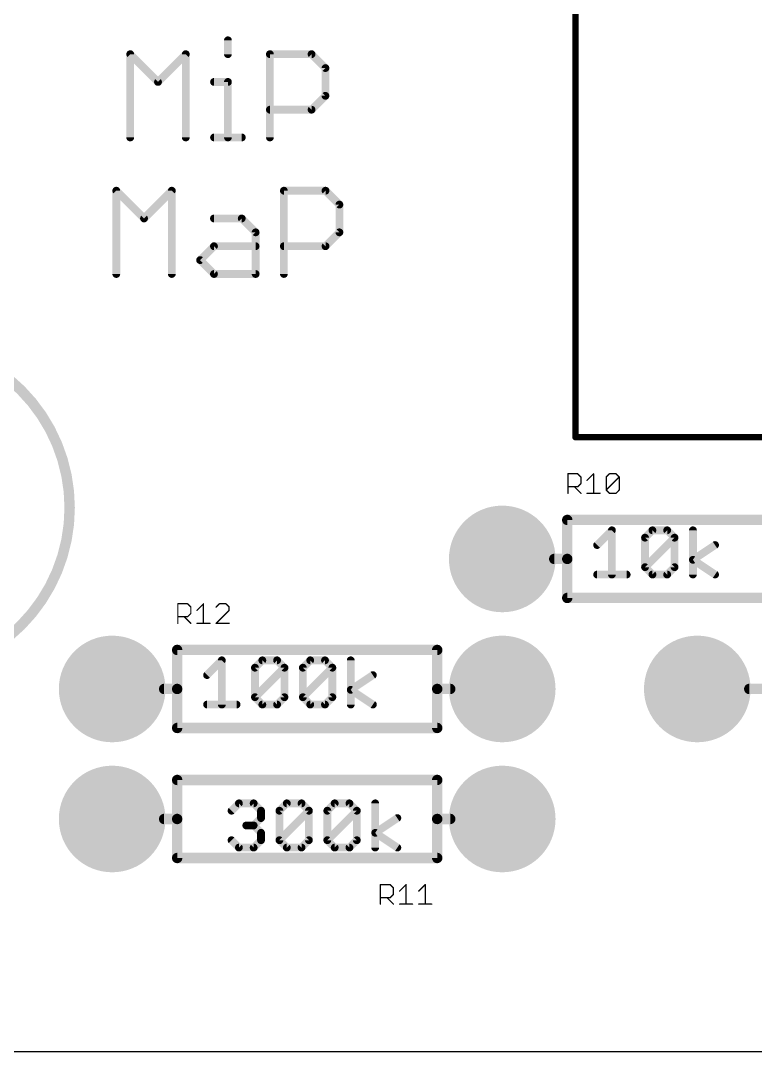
# Model space of a CAD drawing. Extents: x 0 to 100, y 0 to 40.
# Drawn here: x 28.42 to 42.77, y 0 to 20.14 of the extents above; entities that cross this region are included whole.
import ezdxf

# ---------------------------------------------------------------- set-up
doc = ezdxf.new("R2010")
doc.units = 0
for name, color, linetype in [('17', 94, 'CONTINUOUS'), ('20', 178, 'CONTINUOUS'), ('21', 250, 'CONTINUOUS'), ('25', 250, 'CONTINUOUS'), ('29', 250, 'CONTINUOUS')]:
    doc.layers.add(name, color=color, linetype=linetype)

# ---------------------------------------------------------------- blocks, each defined once
blk = doc.blocks.new('ROUNDP')
at = {"const_width": 0.5}
blk.add_lwpolyline([(0, -0.25, 1), (0, 0.25, 1), (0, -0.25)], format="xyb", dxfattribs=at)

msp = doc.modelspace()

# ---------------------------------------------------------------- linework, layer by layer
at = {"layer": '20'}
msp.add_line((20, 0), (91, 0), dxfattribs=at)
at = {"layer": '21'}
for points, const_width in [([(39.26, 28), (39.26, 12)], 0.127), ([(61.26, 12), (39.26, 12)], 0.127), ([(39.1, 10.382), (44.18, 10.382)], 0.2032), ([(39.1, 9.62), (39.1, 10.382)], 0.2032), ([(39.6842, 9.8914), (39.9723, 10.1795)], 0.1524), ([(39.9723, 10.1795), (39.9723, 9.3152)], 0.1524), ([(40.6197, 10.0355), (40.7638, 10.1795)], 0.1524), ([(40.6197, 9.4593), (40.6197, 10.0355)], 0.1524), ([(40.6197, 9.4593), (41.1959, 10.0355)], 0.1524), ([(40.7638, 10.1795), (41.0519, 10.1795)], 0.1524), ([(41.0519, 10.1795), (41.1959, 10.0355)], 0.1524), ([(41.1959, 10.0355), (41.1959, 9.4593)], 0.1524), ([(41.5552, 9.3152), (41.5552, 10.1795)], 0.1524), ([(41.5552, 9.6033), (41.9874, 9.8914)], 0.1524), ([(39.1, 9.62), (38.846, 9.62)], 0.2032), ([(39.1, 8.858), (39.1, 9.62)], 0.2032), ([(41.9874, 9.3152), (41.5552, 9.6033)], 0.1524), ([(40.7638, 9.3152), (40.6197, 9.4593)], 0.1524), ([(41.1959, 9.4593), (41.0519, 9.3152)], 0.1524), ([(39.6842, 9.3152), (40.2604, 9.3152)], 0.1524), ([(41.0519, 9.3152), (40.7638, 9.3152)], 0.1524), ([(44.18, 8.858), (39.1, 8.858)], 0.2032), ([(31.48, 7.842), (36.56, 7.842)], 0.2032), ([(31.48, 7.08), (31.48, 7.842)], 0.2032), ([(36.56, 7.842), (36.56, 7.08)], 0.2032), ([(32.0642, 7.3514), (32.3523, 7.6395)], 0.1524), ([(32.3523, 7.6395), (32.3523, 6.7752)], 0.1524), ([(32.9997, 7.4955), (33.1438, 7.6395)], 0.1524), ([(33.1438, 7.6395), (33.4319, 7.6395)], 0.1524), ([(33.4319, 7.6395), (33.5759, 7.4955)], 0.1524), ([(33.9352, 7.4955), (34.0793, 7.6395)], 0.1524), ([(34.0793, 7.6395), (34.3674, 7.6395)], 0.1524), ([(34.3674, 7.6395), (34.5115, 7.4955)], 0.1524), ([(34.8708, 6.7752), (34.8708, 7.6395)], 0.1524), ([(32.9997, 6.9193), (32.9997, 7.4955)], 0.1524), ([(32.9997, 6.9193), (33.5759, 7.4955)], 0.1524), ([(33.5759, 7.4955), (33.5759, 6.9193)], 0.1524), ([(33.9352, 6.9193), (33.9352, 7.4955)], 0.1524), ([(33.9352, 6.9193), (34.5115, 7.4955)], 0.1524), ([(34.5115, 7.4955), (34.5115, 6.9193)], 0.1524), ([(34.8708, 7.0633), (35.3029, 7.3514)], 0.1524), ([(31.48, 7.08), (31.226, 7.08)], 0.2032), ([(31.48, 6.318), (31.48, 7.08)], 0.2032), ([(35.3029, 6.7752), (34.8708, 7.0633)], 0.1524), ([(36.56, 7.08), (36.56, 6.318)], 0.2032), ([(36.56, 7.08), (36.814, 7.08)], 0.2032), ([(42.91, 7.08), (42.656, 7.08)], 0.2032), ([(32.0642, 6.7752), (32.6404, 6.7752)], 0.1524), ([(33.1438, 6.7752), (32.9997, 6.9193)], 0.1524), ([(33.4319, 6.7752), (33.1438, 6.7752)], 0.1524), ([(33.5759, 6.9193), (33.4319, 6.7752)], 0.1524), ([(34.0793, 6.7752), (33.9352, 6.9193)], 0.1524), ([(34.3674, 6.7752), (34.0793, 6.7752)], 0.1524), ([(34.5115, 6.9193), (34.3674, 6.7752)], 0.1524), ([(36.56, 6.318), (31.48, 6.318)], 0.2032), ([(31.48, 4.54), (31.48, 5.302)], 0.2032), ([(31.48, 5.302), (36.56, 5.302)], 0.2032), ([(36.56, 5.302), (36.56, 4.54)], 0.2032), ([(32.542, 4.7015), (32.6861, 4.8455)], 0.1524), ([(32.6861, 4.8455), (32.9742, 4.8455)], 0.1524), ([(32.9742, 4.8455), (33.1183, 4.7015)], 0.1524), ([(33.4776, 4.7015), (33.6216, 4.8455)], 0.1524), ([(33.6216, 4.8455), (33.9097, 4.8455)], 0.1524), ([(33.9097, 4.8455), (34.0538, 4.7015)], 0.1524), ([(34.4131, 4.7015), (34.5571, 4.8455)], 0.1524), ([(34.5571, 4.8455), (34.8453, 4.8455)], 0.1524), ([(34.8453, 4.8455), (34.9893, 4.7015)], 0.1524), ([(35.3486, 3.9812), (35.3486, 4.8455)], 0.1524), ([(31.48, 4.54), (31.226, 4.54)], 0.2032), ([(31.48, 3.778), (31.48, 4.54)], 0.2032), ([(33.1183, 4.5574), (32.9742, 4.4134)], 0.1524), ([(33.1183, 4.7015), (33.1183, 4.5574)], 0.1524), ([(33.4776, 4.1253), (33.4776, 4.7015)], 0.1524), ([(33.4776, 4.1253), (34.0538, 4.7015)], 0.1524), ([(34.0538, 4.7015), (34.0538, 4.1253)], 0.1524), ([(34.4131, 4.1253), (34.4131, 4.7015)], 0.1524), ([(34.4131, 4.1253), (34.9893, 4.7015)], 0.1524), ([(34.9893, 4.7015), (34.9893, 4.1253)], 0.1524), ([(35.3486, 4.2693), (35.7808, 4.5574)], 0.1524), ([(36.56, 4.54), (36.56, 3.778)], 0.2032), ([(36.56, 4.54), (36.814, 4.54)], 0.2032), ([(32.9742, 4.4134), (32.8302, 4.4134)], 0.1524), ([(32.9742, 4.4134), (33.1183, 4.2693)], 0.1524), ([(33.1183, 4.2693), (33.1183, 4.1253)], 0.1524), ([(35.7808, 3.9812), (35.3486, 4.2693)], 0.1524), ([(32.6861, 3.9812), (32.542, 4.1253)], 0.1524), ([(32.9742, 3.9812), (32.6861, 3.9812)], 0.1524), ([(33.1183, 4.1253), (32.9742, 3.9812)], 0.1524), ([(33.6216, 3.9812), (33.4776, 4.1253)], 0.1524), ([(33.9097, 3.9812), (33.6216, 3.9812)], 0.1524), ([(34.0538, 4.1253), (33.9097, 3.9812)], 0.1524), ([(34.5571, 3.9812), (34.4131, 4.1253)], 0.1524), ([(34.8453, 3.9812), (34.5571, 3.9812)], 0.1524), ([(34.9893, 4.1253), (34.8453, 3.9812)], 0.1524), ([(36.56, 3.778), (31.48, 3.778)], 0.2032)]:
    msp.add_lwpolyline(points, dxfattribs=dict(at, const_width=const_width))
for points, const_width in [([(26.13, 7.37, 1), (26.13, 13.87, 1), (26.13, 7.37)], 0.2032), ([(39.26, 12.0318, 1), (39.26, 11.9682)], 0.0635), ([(39.2283, 12, 1), (39.2918, 12)], 0.0635), ([(39.1, 10.4328, 1), (39.1, 10.3312)], 0.1016), ([(39.1508, 10.382, 1), (39.0492, 10.382)], 0.1016), ([(40.0104, 10.1795, 1), (39.9342, 10.1795)], 0.0762), ([(39.9993, 10.1526, 1), (39.9454, 10.2065)], 0.0762), ([(40.6578, 10.0355, 1), (40.5816, 10.0355)], 0.0762), ([(40.5928, 10.0624, 1), (40.6467, 10.0085)], 0.0762), ([(40.7638, 10.2176, 1), (40.7638, 10.1414)], 0.0762), ([(40.7907, 10.1526, 1), (40.7368, 10.2065)], 0.0762), ([(41.0788, 10.2065, 1), (41.0249, 10.1526)], 0.0762), ([(41.0519, 10.1414, 1), (41.0519, 10.2176)], 0.0762), ([(41.234, 10.0355, 1), (41.1578, 10.0355)], 0.0762), ([(41.2229, 10.0085, 1), (41.169, 10.0624)], 0.0762), ([(41.169, 10.0085, 1), (41.2229, 10.0624)], 0.0762), ([(41.5933, 10.1795, 1), (41.5171, 10.1795)], 0.0762), ([(39.6573, 9.9184, 1), (39.7111, 9.8645)], 0.0762), ([(42.0085, 9.8597, 1), (41.9663, 9.9231)], 0.0762), ([(38.846, 9.6708, 1), (38.846, 9.5692)], 0.1016), ([(39.1508, 9.62, 1), (39.0492, 9.62)], 0.1016), ([(39.0492, 9.62, 1), (39.1508, 9.62)], 0.1016), ([(39.1, 9.5692, 1), (39.1, 9.6708)], 0.1016), ([(41.5764, 9.635, 1), (41.5341, 9.5716)], 0.0762), ([(41.5341, 9.635, 1), (41.5764, 9.5716)], 0.0762), ([(40.6467, 9.4862, 1), (40.5928, 9.4323)], 0.0762), ([(40.5928, 9.4862, 1), (40.6467, 9.4323)], 0.0762), ([(40.5816, 9.4593, 1), (40.6578, 9.4593)], 0.0762), ([(41.1578, 9.4593, 1), (41.234, 9.4593)], 0.0762), ([(41.2229, 9.4323, 1), (41.169, 9.4862)], 0.0762), ([(39.6842, 9.3533, 1), (39.6842, 9.2771)], 0.0762), ([(39.9342, 9.3152, 1), (40.0104, 9.3152)], 0.0762), ([(40.2604, 9.2771, 1), (40.2604, 9.3533)], 0.0762), ([(40.7638, 9.3533, 1), (40.7638, 9.2771)], 0.0762), ([(40.7368, 9.2883, 1), (40.7907, 9.3421)], 0.0762), ([(41.0249, 9.3421, 1), (41.0788, 9.2883)], 0.0762), ([(41.0519, 9.2771, 1), (41.0519, 9.3533)], 0.0762), ([(41.5171, 9.3152, 1), (41.5933, 9.3152)], 0.0762), ([(41.9663, 9.2835, 1), (42.0085, 9.3469)], 0.0762), ([(39.1, 8.9088, 1), (39.1, 8.8072)], 0.1016), ([(39.0492, 8.858, 1), (39.1508, 8.858)], 0.1016), ([(31.48, 7.8928, 1), (31.48, 7.7912)], 0.1016), ([(31.5308, 7.842, 1), (31.4292, 7.842)], 0.1016), ([(36.6108, 7.842, 1), (36.5092, 7.842)], 0.1016), ([(36.56, 7.7912, 1), (36.56, 7.8928)], 0.1016), ([(32.3904, 7.6395, 1), (32.3142, 7.6395)], 0.0762), ([(32.3793, 7.6126, 1), (32.3254, 7.6665)], 0.0762), ([(33.1438, 7.6776, 1), (33.1438, 7.6014)], 0.0762), ([(33.1707, 7.6126, 1), (33.1168, 7.6665)], 0.0762), ([(33.4588, 7.6665, 1), (33.4049, 7.6126)], 0.0762), ([(33.4319, 7.6014, 1), (33.4319, 7.6776)], 0.0762), ([(34.0793, 7.6776, 1), (34.0793, 7.6014)], 0.0762), ([(34.1062, 7.6126, 1), (34.0524, 7.6665)], 0.0762), ([(34.3943, 7.6665, 1), (34.3405, 7.6126)], 0.0762), ([(34.3674, 7.6014, 1), (34.3674, 7.6776)], 0.0762), ([(34.9089, 7.6395, 1), (34.8327, 7.6395)], 0.0762), ([(33.0378, 7.4955, 1), (32.9616, 7.4955)], 0.0762), ([(32.9728, 7.5224, 1), (33.0267, 7.4685)], 0.0762), ([(33.614, 7.4955, 1), (33.5378, 7.4955)], 0.0762), ([(33.6029, 7.4685, 1), (33.549, 7.5224)], 0.0762), ([(33.549, 7.4685, 1), (33.6029, 7.5224)], 0.0762), ([(33.9733, 7.4955, 1), (33.8971, 7.4955)], 0.0762), ([(33.9083, 7.5224, 1), (33.9622, 7.4685)], 0.0762), ([(34.5496, 7.4955, 1), (34.4734, 7.4955)], 0.0762), ([(34.5384, 7.4685, 1), (34.4845, 7.5224)], 0.0762), ([(34.4845, 7.4685, 1), (34.5384, 7.5224)], 0.0762), ([(32.0373, 7.3784, 1), (32.0911, 7.3245)], 0.0762), ([(35.3241, 7.3197, 1), (35.2818, 7.3831)], 0.0762), ([(31.226, 7.1308, 1), (31.226, 7.0292)], 0.1016), ([(31.5308, 7.08, 1), (31.4292, 7.08)], 0.1016), ([(31.4292, 7.08, 1), (31.5308, 7.08)], 0.1016), ([(31.48, 7.0292, 1), (31.48, 7.1308)], 0.1016), ([(34.8919, 7.095, 1), (34.8496, 7.0316)], 0.0762), ([(34.8496, 7.095, 1), (34.8919, 7.0316)], 0.0762), ([(36.6108, 7.08, 1), (36.5092, 7.08)], 0.1016), ([(36.56, 7.1308, 1), (36.56, 7.0292)], 0.1016), ([(36.5092, 7.08, 1), (36.6108, 7.08)], 0.1016), ([(36.814, 7.0292, 1), (36.814, 7.1308)], 0.1016), ([(42.656, 7.1308, 1), (42.656, 7.0292)], 0.1016), ([(32.0642, 6.8133, 1), (32.0642, 6.7371)], 0.0762), ([(32.6404, 6.7371, 1), (32.6404, 6.8133)], 0.0762), ([(33.0267, 6.9462, 1), (32.9728, 6.8923)], 0.0762), ([(32.9728, 6.9462, 1), (33.0267, 6.8923)], 0.0762), ([(32.9616, 6.9193, 1), (33.0378, 6.9193)], 0.0762), ([(33.1438, 6.8133, 1), (33.1438, 6.7371)], 0.0762), ([(33.4319, 6.7371, 1), (33.4319, 6.8133)], 0.0762), ([(33.5378, 6.9193, 1), (33.614, 6.9193)], 0.0762), ([(33.6029, 6.8923, 1), (33.549, 6.9462)], 0.0762), ([(33.9622, 6.9462, 1), (33.9083, 6.8923)], 0.0762), ([(33.9083, 6.9462, 1), (33.9622, 6.8923)], 0.0762), ([(33.8971, 6.9193, 1), (33.9733, 6.9193)], 0.0762), ([(34.0793, 6.8133, 1), (34.0793, 6.7371)], 0.0762), ([(34.3674, 6.7371, 1), (34.3674, 6.8133)], 0.0762), ([(34.4734, 6.9193, 1), (34.5496, 6.9193)], 0.0762), ([(34.5384, 6.8923, 1), (34.4845, 6.9462)], 0.0762), ([(32.3142, 6.7752, 1), (32.3904, 6.7752)], 0.0762), ([(33.1168, 6.7483, 1), (33.1707, 6.8021)], 0.0762), ([(33.4049, 6.8021, 1), (33.4588, 6.7483)], 0.0762), ([(34.0524, 6.7483, 1), (34.1062, 6.8021)], 0.0762), ([(34.3405, 6.8021, 1), (34.3943, 6.7483)], 0.0762), ([(34.8327, 6.7752, 1), (34.9089, 6.7752)], 0.0762), ([(35.2818, 6.7435, 1), (35.3241, 6.8069)], 0.0762), ([(31.48, 6.3688, 1), (31.48, 6.2672)], 0.1016), ([(31.4292, 6.318, 1), (31.5308, 6.318)], 0.1016), ([(36.5092, 6.318, 1), (36.6108, 6.318)], 0.1016), ([(36.56, 6.2672, 1), (36.56, 6.3688)], 0.1016), ([(31.5308, 5.302, 1), (31.4292, 5.302)], 0.1016), ([(31.48, 5.3528, 1), (31.48, 5.2512)], 0.1016), ([(36.6108, 5.302, 1), (36.5092, 5.302)], 0.1016), ([(36.56, 5.2512, 1), (36.56, 5.3528)], 0.1016), ([(32.6861, 4.8836, 1), (32.6861, 4.8074)], 0.0762), ([(32.713, 4.8186, 1), (32.6592, 4.8725)], 0.0762), ([(33.0012, 4.8725, 1), (32.9473, 4.8186)], 0.0762), ([(32.9742, 4.8074, 1), (32.9742, 4.8836)], 0.0762), ([(33.6216, 4.8836, 1), (33.6216, 4.8074)], 0.0762), ([(33.6486, 4.8186, 1), (33.5947, 4.8725)], 0.0762), ([(33.9367, 4.8725, 1), (33.8828, 4.8186)], 0.0762), ([(33.9097, 4.8074, 1), (33.9097, 4.8836)], 0.0762), ([(34.5571, 4.8836, 1), (34.5571, 4.8074)], 0.0762), ([(34.5841, 4.8186, 1), (34.5302, 4.8725)], 0.0762), ([(34.8722, 4.8725, 1), (34.8183, 4.8186)], 0.0762), ([(34.8453, 4.8074, 1), (34.8453, 4.8836)], 0.0762), ([(35.3867, 4.8455, 1), (35.3105, 4.8455)], 0.0762), ([(31.226, 4.5908, 1), (31.226, 4.4892)], 0.1016), ([(31.5308, 4.54, 1), (31.4292, 4.54)], 0.1016), ([(31.48, 4.4892, 1), (31.48, 4.5908)], 0.1016), ([(32.5151, 4.7284, 1), (32.569, 4.6745)], 0.0762), ([(33.1564, 4.7015, 1), (33.0802, 4.7015)], 0.0762), ([(33.0913, 4.6745, 1), (33.1452, 4.7284)], 0.0762), ([(33.1452, 4.5305, 1), (33.0913, 4.5844)], 0.0762), ([(33.4506, 4.7284, 1), (33.5045, 4.6745)], 0.0762), ([(33.5157, 4.7015, 1), (33.4395, 4.7015)], 0.0762), ([(34.0919, 4.7015, 1), (34.0157, 4.7015)], 0.0762), ([(34.0807, 4.6745, 1), (34.0268, 4.7284)], 0.0762), ([(34.0268, 4.6745, 1), (34.0807, 4.7284)], 0.0762), ([(34.3861, 4.7284, 1), (34.44, 4.6745)], 0.0762), ([(34.4512, 4.7015, 1), (34.375, 4.7015)], 0.0762), ([(35.0274, 4.7015, 1), (34.9512, 4.7015)], 0.0762), ([(35.0162, 4.6745, 1), (34.9624, 4.7284)], 0.0762), ([(34.9624, 4.6745, 1), (35.0162, 4.7284)], 0.0762), ([(35.8019, 4.5257, 1), (35.7596, 4.5891)], 0.0762), ([(36.6108, 4.54, 1), (36.5092, 4.54)], 0.1016), ([(36.56, 4.5908, 1), (36.56, 4.4892)], 0.1016), ([(36.814, 4.4892, 1), (36.814, 4.5908)], 0.1016), ([(31.4292, 4.54, 1), (31.5308, 4.54)], 0.1016), ([(32.8302, 4.4515, 1), (32.8302, 4.3753)], 0.0762), ([(33.0012, 4.4403, 1), (32.9473, 4.3864)], 0.0762), ([(32.9473, 4.4403, 1), (33.0012, 4.3864)], 0.0762), ([(32.9742, 4.3753, 1), (32.9742, 4.4515)], 0.0762), ([(33.0802, 4.5574, 1), (33.1564, 4.5574)], 0.0762), ([(36.5092, 4.54, 1), (36.6108, 4.54)], 0.1016), ([(33.1564, 4.2693, 1), (33.0802, 4.2693)], 0.0762), ([(33.0913, 4.2424, 1), (33.1452, 4.2963)], 0.0762), ([(35.3697, 4.301, 1), (35.3275, 4.2376)], 0.0762), ([(35.3275, 4.301, 1), (35.3697, 4.2376)], 0.0762), ([(32.569, 4.1522, 1), (32.5151, 4.0983)], 0.0762), ([(32.6861, 4.0193, 1), (32.6861, 3.9431)], 0.0762), ([(32.6592, 3.9543, 1), (32.713, 4.0081)], 0.0762), ([(32.9473, 4.0081, 1), (33.0012, 3.9543)], 0.0762), ([(32.9742, 3.9431, 1), (32.9742, 4.0193)], 0.0762), ([(33.0802, 4.1253, 1), (33.1564, 4.1253)], 0.0762), ([(33.1452, 4.0983, 1), (33.0913, 4.1522)], 0.0762), ([(33.5045, 4.1522, 1), (33.4506, 4.0983)], 0.0762), ([(33.4506, 4.1522, 1), (33.5045, 4.0983)], 0.0762), ([(33.4395, 4.1253, 1), (33.5157, 4.1253)], 0.0762), ([(33.6216, 4.0193, 1), (33.6216, 3.9431)], 0.0762), ([(33.5947, 3.9543, 1), (33.6486, 4.0081)], 0.0762), ([(33.8828, 4.0081, 1), (33.9367, 3.9543)], 0.0762), ([(33.9097, 3.9431, 1), (33.9097, 4.0193)], 0.0762), ([(34.0157, 4.1253, 1), (34.0919, 4.1253)], 0.0762), ([(34.0807, 4.0983, 1), (34.0268, 4.1522)], 0.0762), ([(34.44, 4.1522, 1), (34.3861, 4.0983)], 0.0762), ([(34.3861, 4.1522, 1), (34.44, 4.0983)], 0.0762), ([(34.375, 4.1253, 1), (34.4512, 4.1253)], 0.0762), ([(34.5571, 4.0193, 1), (34.5571, 3.9431)], 0.0762), ([(34.5302, 3.9543, 1), (34.5841, 4.0081)], 0.0762), ([(34.8183, 4.0081, 1), (34.8722, 3.9543)], 0.0762), ([(34.8453, 3.9431, 1), (34.8453, 4.0193)], 0.0762), ([(34.9512, 4.1253, 1), (35.0274, 4.1253)], 0.0762), ([(35.0162, 4.0983, 1), (34.9624, 4.1522)], 0.0762), ([(35.7596, 3.9495, 1), (35.8019, 4.0129)], 0.0762), ([(31.48, 3.8288, 1), (31.48, 3.7272)], 0.1016), ([(31.4292, 3.778, 1), (31.5308, 3.778)], 0.1016), ([(35.3105, 3.9812, 1), (35.3867, 3.9812)], 0.0762), ([(36.5092, 3.778, 1), (36.6108, 3.778)], 0.1016), ([(36.56, 3.7272, 1), (36.56, 3.8288)], 0.1016)]:
    msp.add_lwpolyline(points, format="xyb", dxfattribs=dict(at, const_width=const_width))
at = {"layer": '25'}
for points, const_width in [([(32.4716, 19.7519), (32.4716, 19.4807)], 0.1524), ([(30.5633, 17.8537), (30.5633, 19.4807)], 0.1524), ([(30.5633, 19.4807), (31.1057, 18.9384)], 0.1524), ([(31.1057, 18.9384), (31.648, 19.4807)], 0.1524), ([(31.648, 19.4807), (31.648, 17.8537)], 0.1524), ([(33.2919, 17.8537), (33.2919, 19.4807)], 0.1524), ([(33.2919, 19.4807), (34.1054, 19.4807)], 0.1524), ([(34.1054, 19.4807), (34.3766, 19.2095)], 0.1524), ([(34.3766, 19.2095), (34.3766, 18.6672)], 0.1524), ([(32.2005, 18.9384), (32.4716, 18.9384)], 0.1524), ([(32.4716, 18.9384), (32.4716, 17.8537)], 0.1524), ([(34.3766, 18.6672), (34.1054, 18.396)], 0.1524), ([(34.1054, 18.396), (33.2919, 18.396)], 0.1524), ([(32.2005, 17.8537), (32.7428, 17.8537)], 0.1524), ([(30.2905, 15.1867), (30.2905, 16.8137)], 0.1524), ([(30.2905, 16.8137), (30.8328, 16.2714)], 0.1524), ([(30.8328, 16.2714), (31.3751, 16.8137)], 0.1524), ([(31.3751, 16.8137), (31.3751, 15.1867)], 0.1524), ([(33.5648, 15.1867), (33.5648, 16.8137)], 0.1524), ([(33.5648, 16.8137), (34.3783, 16.8137)], 0.1524), ([(34.3783, 16.8137), (34.6494, 16.5425)], 0.1524), ([(34.6494, 16.5425), (34.6494, 16.0002)], 0.1524), ([(32.1988, 16.2714), (32.7411, 16.2714)], 0.1524), ([(32.7411, 16.2714), (33.0123, 16.0002)], 0.1524), ([(33.0123, 16.0002), (33.0123, 15.1867)], 0.1524), ([(34.6494, 16.0002), (34.3783, 15.729)], 0.1524), ([(31.9276, 15.4579), (32.1988, 15.729)], 0.1524), ([(32.1988, 15.729), (33.0123, 15.729)], 0.1524), ([(34.3783, 15.729), (33.5648, 15.729)], 0.1524), ([(32.1988, 15.1867), (31.9276, 15.4579)], 0.1524), ([(33.0123, 15.1867), (32.1988, 15.1867)], 0.1524), ([(39.1127, 10.9027), (39.1127, 11.284)], 0.0254), ([(39.1127, 11.284), (39.3034, 11.284)], 0.0254), ([(39.3034, 11.284), (39.3669, 11.2205)], 0.0254), ([(39.4869, 11.1569), (39.614, 11.284)], 0.0254), ([(39.614, 11.284), (39.614, 10.9027)], 0.0254), ([(39.8611, 11.2205), (39.9247, 11.284)], 0.0254), ([(39.9247, 11.284), (40.0518, 11.284)], 0.0254), ([(40.0518, 11.284), (40.1153, 11.2205)], 0.0254), ([(39.3669, 11.0934), (39.3034, 11.0298)], 0.0254), ([(39.3669, 11.2205), (39.3669, 11.0934)], 0.0254), ([(39.8611, 10.9663), (39.8611, 11.2205)], 0.0254), ([(39.8611, 10.9663), (40.1153, 11.2205)], 0.0254), ([(40.1153, 11.2205), (40.1153, 10.9663)], 0.0254), ([(39.3034, 11.0298), (39.1127, 11.0298)], 0.0254), ([(39.2398, 11.0298), (39.3669, 10.9027)], 0.0254), ([(39.4869, 10.9027), (39.7411, 10.9027)], 0.0254), ([(39.9247, 10.9027), (39.8611, 10.9663)], 0.0254), ([(40.0518, 10.9027), (39.9247, 10.9027)], 0.0254), ([(40.1153, 10.9663), (40.0518, 10.9027)], 0.0254), ([(31.4927, 8.3627), (31.4927, 8.744)], 0.0254), ([(31.4927, 8.744), (31.6834, 8.744)], 0.0254), ([(31.6834, 8.744), (31.7469, 8.6805)], 0.0254), ([(31.7469, 8.6805), (31.7469, 8.5534)], 0.0254), ([(31.8669, 8.6169), (31.994, 8.744)], 0.0254), ([(31.994, 8.744), (31.994, 8.3627)], 0.0254), ([(32.3047, 8.744), (32.2411, 8.6805)], 0.0254), ([(32.4318, 8.744), (32.3047, 8.744)], 0.0254), ([(32.4953, 8.6805), (32.4318, 8.744)], 0.0254), ([(32.4953, 8.6169), (32.4953, 8.6805)], 0.0254), ([(31.6834, 8.4898), (31.4927, 8.4898)], 0.0254), ([(31.6198, 8.4898), (31.7469, 8.3627)], 0.0254), ([(31.7469, 8.5534), (31.6834, 8.4898)], 0.0254), ([(32.2411, 8.3627), (32.4953, 8.6169)], 0.0254), ([(31.8669, 8.3627), (32.1211, 8.3627)], 0.0254), ([(32.4953, 8.3627), (32.2411, 8.3627)], 0.0254), ([(35.4501, 2.8763), (35.4501, 3.2576)], 0.0254), ([(35.4501, 3.2576), (35.6407, 3.2576)], 0.0254), ([(35.6407, 3.2576), (35.7043, 3.1941)], 0.0254), ([(35.8243, 3.1305), (35.9514, 3.2576)], 0.0254), ([(35.9514, 3.2576), (35.9514, 2.8763)], 0.0254), ([(36.1985, 3.1305), (36.3256, 3.2576)], 0.0254), ([(36.3256, 3.2576), (36.3256, 2.8763)], 0.0254), ([(35.7043, 3.067), (35.6407, 3.0034)], 0.0254), ([(35.7043, 3.1941), (35.7043, 3.067)], 0.0254), ([(35.6407, 3.0034), (35.4501, 3.0034)], 0.0254), ([(35.5772, 3.0034), (35.7043, 2.8763)], 0.0254), ([(35.8243, 2.8763), (36.0785, 2.8763)], 0.0254), ([(36.1985, 2.8763), (36.4527, 2.8763)], 0.0254)]:
    msp.add_lwpolyline(points, dxfattribs=dict(at, const_width=const_width))
for points, const_width in [([(32.5097, 19.7519, 1), (32.4335, 19.7519)], 0.0762), ([(30.6014, 19.4807, 1), (30.5252, 19.4807)], 0.0762), ([(30.5903, 19.5076, 1), (30.5364, 19.4537)], 0.0762), ([(31.6861, 19.4807, 1), (31.6099, 19.4807)], 0.0762), ([(31.6749, 19.4537, 1), (31.621, 19.5076)], 0.0762), ([(33.33, 19.4807, 1), (33.2538, 19.4807)], 0.0762), ([(33.2919, 19.5188, 1), (33.2919, 19.4426)], 0.0762), ([(34.1323, 19.5076, 1), (34.0785, 19.4537)], 0.0762), ([(34.1054, 19.4426, 1), (34.1054, 19.5188)], 0.0762), ([(32.4335, 19.4807, 1), (32.5097, 19.4807)], 0.0762), ([(34.4147, 19.2095, 1), (34.3385, 19.2095)], 0.0762), ([(34.3496, 19.1826, 1), (34.4035, 19.2365)], 0.0762), ([(31.0787, 18.9653, 1), (31.1326, 18.9114)], 0.0762), ([(31.0787, 18.9114, 1), (31.1326, 18.9653)], 0.0762), ([(32.2005, 18.9765, 1), (32.2005, 18.9003)], 0.0762), ([(32.5097, 18.9384, 1), (32.4335, 18.9384)], 0.0762), ([(32.4716, 18.9003, 1), (32.4716, 18.9765)], 0.0762), ([(34.4035, 18.6403, 1), (34.3496, 18.6941)], 0.0762), ([(34.3385, 18.6672, 1), (34.4147, 18.6672)], 0.0762), ([(33.2919, 18.4341, 1), (33.2919, 18.3579)], 0.0762), ([(34.0785, 18.423, 1), (34.1324, 18.3691)], 0.0762), ([(34.1054, 18.3579, 1), (34.1054, 18.4341)], 0.0762), ([(32.2005, 17.8918, 1), (32.2005, 17.8156)], 0.0762), ([(32.7428, 17.8156, 1), (32.7428, 17.8918)], 0.0762), ([(30.5252, 17.8537, 1), (30.6014, 17.8537)], 0.0762), ([(31.6099, 17.8537, 1), (31.6861, 17.8537)], 0.0762), ([(32.4335, 17.8537, 1), (32.5097, 17.8537)], 0.0762), ([(33.2538, 17.8537, 1), (33.33, 17.8537)], 0.0762), ([(30.3174, 16.8406, 1), (30.2635, 16.7867)], 0.0762), ([(30.3286, 16.8137, 1), (30.2524, 16.8137)], 0.0762), ([(31.4132, 16.8137, 1), (31.337, 16.8137)], 0.0762), ([(31.4021, 16.7867, 1), (31.3482, 16.8406)], 0.0762), ([(33.6029, 16.8137, 1), (33.5267, 16.8137)], 0.0762), ([(33.5648, 16.8518, 1), (33.5648, 16.7756)], 0.0762), ([(34.4052, 16.8406, 1), (34.3513, 16.7867)], 0.0762), ([(34.3783, 16.7756, 1), (34.3783, 16.8518)], 0.0762), ([(34.6875, 16.5425, 1), (34.6113, 16.5425)], 0.0762), ([(34.6225, 16.5156, 1), (34.6764, 16.5695)], 0.0762), ([(30.8058, 16.2983, 1), (30.8597, 16.2444)], 0.0762), ([(30.8058, 16.2444, 1), (30.8597, 16.2983)], 0.0762), ([(32.1988, 16.3095, 1), (32.1988, 16.2333)], 0.0762), ([(32.7681, 16.2983, 1), (32.7142, 16.2444)], 0.0762), ([(32.7411, 16.2333, 1), (32.7411, 16.3095)], 0.0762), ([(33.0504, 16.0002, 1), (32.9742, 16.0002)], 0.0762), ([(32.9853, 15.9733, 1), (33.0392, 16.0271)], 0.0762), ([(34.6113, 16.0002, 1), (34.6875, 16.0002)], 0.0762), ([(34.6764, 15.9733, 1), (34.6225, 16.0271)], 0.0762), ([(32.1988, 15.7671, 1), (32.1988, 15.6909)], 0.0762), ([(32.2257, 15.7021, 1), (32.1718, 15.756)], 0.0762), ([(33.0123, 15.6909, 1), (33.0123, 15.7671)], 0.0762), ([(33.5648, 15.7671, 1), (33.5648, 15.6909)], 0.0762), ([(34.3513, 15.756, 1), (34.4052, 15.7021)], 0.0762), ([(34.3783, 15.6909, 1), (34.3783, 15.7671)], 0.0762), ([(31.9546, 15.4848, 1), (31.9007, 15.4309)], 0.0762), ([(31.9007, 15.4848, 1), (31.9546, 15.4309)], 0.0762), ([(30.2524, 15.1867, 1), (30.3286, 15.1867)], 0.0762), ([(31.337, 15.1867, 1), (31.4132, 15.1867)], 0.0762), ([(32.1988, 15.2248, 1), (32.1988, 15.1486)], 0.0762), ([(32.1718, 15.1598, 1), (32.2257, 15.2136)], 0.0762), ([(32.9742, 15.1867, 1), (33.0504, 15.1867)], 0.0762), ([(33.0123, 15.1486, 1), (33.0123, 15.2248)], 0.0762), ([(33.5267, 15.1867, 1), (33.6029, 15.1867)], 0.0762), ([(39.1127, 11.2904, 1), (39.1127, 11.2777)], 0.0127), ([(39.1191, 11.284, 1), (39.1064, 11.284)], 0.0127), ([(39.3079, 11.2885, 1), (39.2989, 11.2795)], 0.0127), ([(39.3034, 11.2777, 1), (39.3034, 11.2904)], 0.0127), ([(39.6204, 11.284, 1), (39.6077, 11.284)], 0.0127), ([(39.6185, 11.2795, 1), (39.6095, 11.2885)], 0.0127), ([(39.9247, 11.2904, 1), (39.9247, 11.2777)], 0.0127), ([(39.9292, 11.2795, 1), (39.9202, 11.2885)], 0.0127), ([(40.0563, 11.2885, 1), (40.0473, 11.2795)], 0.0127), ([(40.0518, 11.2777, 1), (40.0518, 11.2904)], 0.0127), ([(39.3733, 11.2205, 1), (39.3606, 11.2205)], 0.0127), ([(39.3606, 11.0934, 1), (39.3733, 11.0934)], 0.0127), ([(39.3624, 11.216, 1), (39.3714, 11.225)], 0.0127), ([(39.3714, 11.0889, 1), (39.3624, 11.0979)], 0.0127), ([(39.4824, 11.1614, 1), (39.4914, 11.1524)], 0.0127), ([(39.8675, 11.2205, 1), (39.8548, 11.2205)], 0.0127), ([(39.8566, 11.225, 1), (39.8656, 11.216)], 0.0127), ([(40.1217, 11.2205, 1), (40.109, 11.2205)], 0.0127), ([(40.1198, 11.216, 1), (40.1108, 11.225)], 0.0127), ([(40.1108, 11.216, 1), (40.1198, 11.225)], 0.0127), ([(39.1127, 11.0362, 1), (39.1127, 11.0235)], 0.0127), ([(39.1064, 10.9027, 1), (39.1191, 10.9027)], 0.0127), ([(39.2443, 11.0343, 1), (39.2353, 11.0253)], 0.0127), ([(39.2989, 11.0343, 1), (39.3079, 11.0253)], 0.0127), ([(39.3034, 11.0235, 1), (39.3034, 11.0362)], 0.0127), ([(39.3624, 10.8982, 1), (39.3714, 10.9072)], 0.0127), ([(39.4869, 10.9091, 1), (39.4869, 10.8964)], 0.0127), ([(39.6077, 10.9027, 1), (39.6204, 10.9027)], 0.0127), ([(39.7411, 10.8964, 1), (39.7411, 10.9091)], 0.0127), ([(39.8656, 10.9707, 1), (39.8566, 10.9618)], 0.0127), ([(39.8566, 10.9707, 1), (39.8656, 10.9618)], 0.0127), ([(39.8548, 10.9663, 1), (39.8675, 10.9663)], 0.0127), ([(39.9247, 10.9091, 1), (39.9247, 10.8964)], 0.0127), ([(39.9202, 10.8982, 1), (39.9292, 10.9072)], 0.0127), ([(40.0473, 10.9072, 1), (40.0563, 10.8982)], 0.0127), ([(40.0518, 10.8964, 1), (40.0518, 10.9091)], 0.0127), ([(40.109, 10.9663, 1), (40.1217, 10.9663)], 0.0127), ([(40.1198, 10.9618, 1), (40.1108, 10.9707)], 0.0127), ([(31.4927, 8.7504, 1), (31.4927, 8.7377)], 0.0127), ([(31.4991, 8.744, 1), (31.4864, 8.744)], 0.0127), ([(31.6879, 8.7485, 1), (31.6789, 8.7395)], 0.0127), ([(31.6834, 8.7377, 1), (31.6834, 8.7504)], 0.0127), ([(31.7533, 8.6805, 1), (31.7406, 8.6805)], 0.0127), ([(31.7424, 8.676, 1), (31.7514, 8.685)], 0.0127), ([(32.0004, 8.744, 1), (31.9877, 8.744)], 0.0127), ([(31.9985, 8.7395, 1), (31.9895, 8.7485)], 0.0127), ([(32.2366, 8.685, 1), (32.2456, 8.676)], 0.0127), ([(32.3047, 8.7504, 1), (32.3047, 8.7377)], 0.0127), ([(32.3092, 8.7395, 1), (32.3002, 8.7485)], 0.0127), ([(32.4363, 8.7485, 1), (32.4273, 8.7395)], 0.0127), ([(32.4318, 8.7377, 1), (32.4318, 8.7504)], 0.0127), ([(32.5017, 8.6805, 1), (32.489, 8.6805)], 0.0127), ([(32.4908, 8.676, 1), (32.4998, 8.685)], 0.0127), ([(31.4927, 8.4962, 1), (31.4927, 8.4835)], 0.0127), ([(31.6243, 8.4943, 1), (31.6153, 8.4853)], 0.0127), ([(31.6789, 8.4943, 1), (31.6879, 8.4853)], 0.0127), ([(31.6834, 8.4835, 1), (31.6834, 8.4962)], 0.0127), ([(31.7406, 8.5534, 1), (31.7533, 8.5534)], 0.0127), ([(31.7514, 8.5489, 1), (31.7424, 8.5579)], 0.0127), ([(31.8624, 8.6214, 1), (31.8714, 8.6124)], 0.0127), ([(32.489, 8.6169, 1), (32.5017, 8.6169)], 0.0127), ([(32.4998, 8.6124, 1), (32.4908, 8.6214)], 0.0127), ([(31.4864, 8.3627, 1), (31.4991, 8.3627)], 0.0127), ([(31.7424, 8.3582, 1), (31.7514, 8.3672)], 0.0127), ([(31.8669, 8.369, 1), (31.8669, 8.3564)], 0.0127), ([(31.9877, 8.3627, 1), (32.0004, 8.3627)], 0.0127), ([(32.1211, 8.3564, 1), (32.1211, 8.369)], 0.0127), ([(32.2366, 8.3672, 1), (32.2456, 8.3582)], 0.0127), ([(32.2411, 8.369, 1), (32.2411, 8.3564)], 0.0127), ([(32.4953, 8.3564, 1), (32.4953, 8.369)], 0.0127), ([(35.4564, 3.2576, 1), (35.4437, 3.2576)], 0.0127), ([(35.4501, 3.264, 1), (35.4501, 3.2513)], 0.0127), ([(35.6452, 3.2621, 1), (35.6363, 3.2531)], 0.0127), ([(35.6407, 3.2513, 1), (35.6407, 3.264)], 0.0127), ([(35.9577, 3.2576, 1), (35.945, 3.2576)], 0.0127), ([(35.9559, 3.2531, 1), (35.9469, 3.2621)], 0.0127), ([(36.3319, 3.2576, 1), (36.3192, 3.2576)], 0.0127), ([(36.3301, 3.2531, 1), (36.3211, 3.2621)], 0.0127), ([(35.7106, 3.1941, 1), (35.6979, 3.1941)], 0.0127), ([(35.6979, 3.067, 1), (35.7106, 3.067)], 0.0127), ([(35.6998, 3.1896, 1), (35.7088, 3.1986)], 0.0127), ([(35.7088, 3.0625, 1), (35.6998, 3.0715)], 0.0127), ([(35.8198, 3.135, 1), (35.8288, 3.126)], 0.0127), ([(36.194, 3.135, 1), (36.203, 3.126)], 0.0127), ([(35.4501, 3.0098, 1), (35.4501, 2.9971)], 0.0127), ([(35.4437, 2.8763, 1), (35.4564, 2.8763)], 0.0127), ([(35.5817, 3.0079, 1), (35.5727, 2.9989)], 0.0127), ([(35.6363, 3.0079, 1), (35.6452, 2.9989)], 0.0127), ([(35.6407, 2.9971, 1), (35.6407, 3.0098)], 0.0127), ([(35.6998, 2.8718, 1), (35.7088, 2.8808)], 0.0127), ([(35.8243, 2.8826, 1), (35.8243, 2.87)], 0.0127), ([(35.945, 2.8763, 1), (35.9577, 2.8763)], 0.0127), ([(36.0785, 2.87, 1), (36.0785, 2.8826)], 0.0127), ([(36.1985, 2.8826, 1), (36.1985, 2.87)], 0.0127), ([(36.3192, 2.8763, 1), (36.3319, 2.8763)], 0.0127), ([(36.4527, 2.87, 1), (36.4527, 2.8826)], 0.0127)]:
    msp.add_lwpolyline(points, format="xyb", dxfattribs=dict(at, const_width=const_width))

# ---------------------------------------------------------------- block references
at = {"layer": '17', "xscale": 1.8796, "yscale": 1.8796}
for p in [(37.83, 9.62), (37.83, 9.62), (30.21, 7.08), (30.21, 7.08), (37.83, 7.08), (37.83, 7.08), (41.64, 7.08), (41.64, 7.08)]:
    msp.add_blockref('ROUNDP', p, dxfattribs=at)
at = {"layer": '17', "xscale": 1.8796, "yscale": 1.8796, "rotation": 180}
for p in [(30.21, 4.54), (30.21, 4.54), (37.83, 4.54), (37.83, 4.54)]:
    msp.add_blockref('ROUNDP', p, dxfattribs=at)
at = {"layer": '29', "xscale": 2.0828, "yscale": 2.0828}
for p in [(37.83, 9.62), (30.21, 7.08), (37.83, 7.08), (41.64, 7.08)]:
    msp.add_blockref('ROUNDP', p, dxfattribs=at)
at = {"layer": '29', "xscale": 2.0828, "yscale": 2.0828, "rotation": 180}
for p in [(30.21, 4.54), (37.83, 4.54)]:
    msp.add_blockref('ROUNDP', p, dxfattribs=at)

doc.saveas('drawing.dxf')
